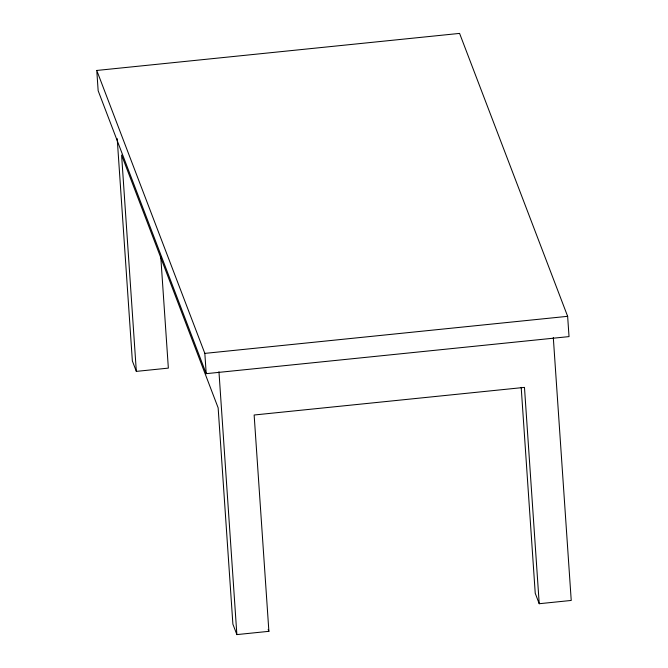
<?xml version="1.0" encoding="UTF-8"?>
<svg xmlns="http://www.w3.org/2000/svg" width="668" height="668" viewBox="0 0 668 668"><rect width="100%" height="100%" fill="white"/><g stroke="black" fill="none" stroke-linecap="round" stroke-linejoin="round"><path stroke-width="1" d="M96.768 70.457L459.584 33.4L567.641 316.323L569.027 336.605L206.212 373.662L98.154 90.739L96.768 70.457L204.834 353.389L206.212 373.662M204.834 353.389L567.641 316.323M117.201 138.602L132.356 360.954L136.339 371.383L168.353 368.118L160.771 256.838M136.339 371.383L121.593 155.059L218.144 407.839L232.89 624.163L236.873 634.6L268.887 631.327L254.141 415.003L524.472 387.39L539.218 603.713L571.232 600.448L553.304 337.557M539.218 603.713L535.235 593.284L521.19 387.356M268.16 629.431L268.887 631.327M218.954 371.734L236.873 634.6"/></g></svg>
